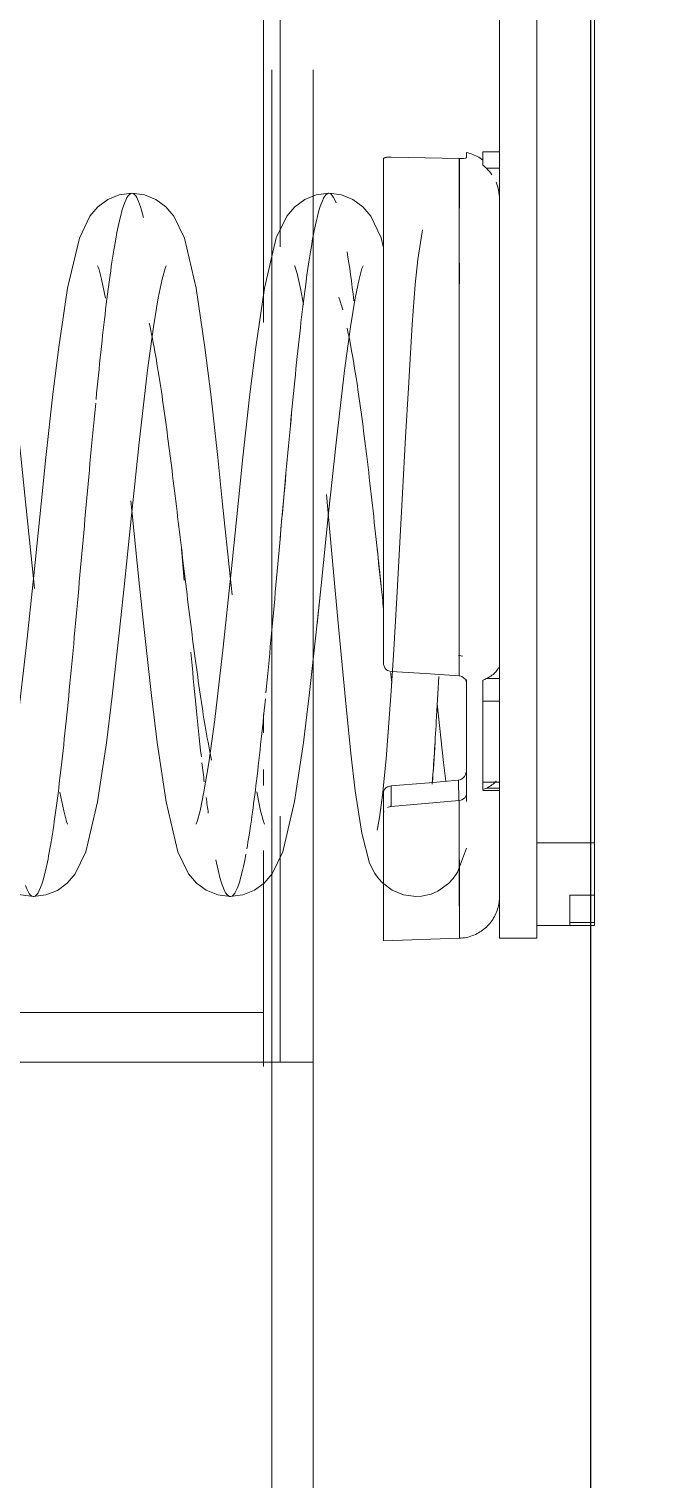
# Model space of a CAD drawing. Extents: x -181672 to 290600, y -29000 to 395522.
# Drawn here: x -4871.7 to -4797, y 41027.9 to 41203.2 of the extents above; entities that cross this region are included whole.
import ezdxf

# ---------------------------------------------------------------- set-up
doc = ezdxf.new("R2010")
doc.units = 0
doc.header["$LTSCALE"] = 10
doc.layers.add('XFM7P20PCW$0$G-IMPT', color=252, linetype='Continuous', lineweight=9)
doc.layers.add('XFM7P20PCW$0$M-EQPM', color=252, linetype='Continuous', lineweight=9)

# ---------------------------------------------------------------- blocks, each defined once
blk = doc.blocks.new('XFM7P20PCW$0$ui_PCW Pump Shockproof Base - PCW防震基座-Renew_dwg_OC500034 UC600022 12___TCEÂù_uÂ__v__ÅK382x125x6t_ipt-1175008-剖面 73')
at = {"layer": 'XFM7P20PCW$0$G-IMPT'}
blk.add_line((130434.37, 25604.5), (130434.37, 25439.5), dxfattribs=at)
blk.add_line((130434.37, 25604.5), (130434.37, 25439.5), dxfattribs=at)
blk = doc.blocks.new('XFM7P20PCW$0$ui_PCW Pump Shockproof Base - PCW防震基座-Renew_dwg_OC500034 CE12___T_v__ÅK²Õ_ó-Âù_uÂ_-1_iam-1175011-剖面 73')
blk.add_blockref('XFM7P20PCW$0$ui_PCW Pump Shockproof Base - PCW防震基座-Renew_dwg_OC500034 UC600022 12___TCEÂù_uÂ__v__ÅK382x125x6t_ipt-1175008-剖面 73', (0, 0))
blk = doc.blocks.new('XFM7P20PCW$0$ui_PCW Pump Shockproof Base - PCW防震基座-Renew_dwg_OC500034 UC600022 12___TCEÂù_uÂ__v__ÅK382x125x6t_ipt-V19-剖面 73')
at = {"layer": 'XFM7P20PCW$0$G-IMPT'}
for p, q in [((130428.37, 25727.5), (130428.37, 25439.5)), ((130428.37, 25439.5), (130428.37, 25727.5)), ((130428.37, 25727.5), (130428.37, 25439.5)), ((130434.37, 25439.5), (130434.37, 25604.5)), ((130434.37, 25439.5), (130434.37, 25604.5)), ((130427.86, 25439.5), (130434.37, 25439.5)), ((130434.37, 25439.5), (130428.37, 25439.5)), ((130453.96, 25439.5), (130434.37, 25439.5)), ((130434.37, 25439.5), (130453.96, 25439.5)), ((130463.72, 25439.5), (130461.82, 25439.5)), ((130461.82, 25439.5), (130463.72, 25439.5)), ((130470.39, 25439.5), (130468.16, 25439.5)), ((130468.16, 25439.5), (130470.39, 25439.5)), ((130587.39, 25439.5), (130517.77, 25439.5)), ((130517.77, 25439.5), (130587.39, 25439.5))]:
    blk.add_line(p, q, dxfattribs=at)
blk = doc.blocks.new('XFM7P20PCW$0$ui_PCW Pump Shockproof Base - PCW防震基座-Renew_dwg_OC500034 CE12___T_v__ÅK²Õ_ó-Âù_uÂ_-1_iam-V20-剖面 73')
blk.add_blockref('XFM7P20PCW$0$ui_PCW Pump Shockproof Base - PCW防震基座-Renew_dwg_OC500034 UC600022 12___TCEÂù_uÂ__v__ÅK382x125x6t_ipt-V19-剖面 73', (0, 0))
blk = doc.blocks.new('XFM7P20PCW$0$ui_PCW Pump Shockproof Base - PCW防震基座-Renew_dwg_QB100173 JCD-2_³___Æ¹Ô217x97mm-1175024-剖面 73')
at = {"layer": 'XFM7P20PCW$0$G-IMPT'}
for p, q in [((129069.87, 25399.5), (129069.87, 25406.5)), ((129079.87, 25406.5), (129069.87, 25406.5)), ((129069.87, 25406.5), (129079.87, 25406.5)), ((129069.87, 25406.5), (129069.87, 25399.5)), ((129069.87, 25399.5), (129069.87, 25406.5)), ((129276.87, 25406.5), (129079.87, 25406.5)), ((129079.87, 25406.5), (129079.87, 25402.5)), ((129079.87, 25402.5), (129079.87, 25406.5)), ((129079.87, 25406.5), (129276.87, 25406.5)), ((129069.87, 25399.5), (129069.87, 25402.5)), ((129069.87, 25402.5), (129073.55, 25402.5)), ((129069.87, 25402.5), (129073.55, 25402.5)), ((129069.87, 25402.5), (129069.87, 25399.5)), ((129069.87, 25399.5), (129069.87, 25402.5)), ((129069.87, 25402.5), (129073.55, 25402.5)), ((129069.87, 25402.5), (129073.55, 25402.5)), ((129069.87, 25402.5), (129069.87, 25399.5)), ((129069.87, 25399.5), (129069.87, 25402.5)), ((129069.87, 25402.5), (129073.55, 25402.5)), ((129069.87, 25402.5), (129073.55, 25402.5)), ((129069.87, 25402.5), (129069.87, 25399.5)), ((129069.87, 25399.5), (129069.87, 25402.5)), ((129069.87, 25402.5), (129073.55, 25402.5)), ((129069.87, 25402.5), (129073.55, 25402.5)), ((129069.87, 25402.5), (129069.87, 25399.5)), ((129069.87, 25399.5), (129069.87, 25402.5)), ((129069.87, 25402.5), (129073.55, 25402.5)), ((129069.87, 25402.5), (129073.55, 25402.5)), ((129069.87, 25402.5), (129069.87, 25399.5)), ((129069.87, 25399.5), (129069.87, 25402.5)), ((129069.87, 25402.5), (129073.55, 25402.5)), ((129069.87, 25402.5), (129073.55, 25402.5)), ((129069.87, 25402.5), (129069.87, 25399.5)), ((129073.55, 25402.5), (129070.25, 25402.5)), ((129070.25, 25402.5), (129073.55, 25402.5)), ((129070.25, 25402.5), (129073.55, 25402.5)), ((129070.25, 25402.5), (129073.55, 25402.5)), ((129069.87, 25399.5), (129286.87, 25399.5)), ((129069.87, 25399.5), (129286.87, 25399.5)), ((129069.87, 25399.5), (129286.87, 25399.5)), ((129069.87, 25399.5), (129286.87, 25399.5)), ((129069.87, 25399.5), (129286.87, 25399.5)), ((129069.87, 25399.5), (129286.87, 25399.5)), ((129069.87, 25399.5), (129286.87, 25399.5)), ((129069.87, 25399.5), (129286.87, 25399.5)), ((129069.87, 25399.5), (129286.87, 25399.5)), ((129069.87, 25399.5), (129286.87, 25399.5)), ((129069.87, 25399.5), (129286.87, 25399.5)), ((129069.87, 25399.5), (129286.87, 25399.5)), ((129070.25, 25399.5), (129286.48, 25399.5)), ((129070.25, 25399.5), (129286.48, 25399.5)), ((129079.87, 25399.5), (129073.55, 25399.5)), ((129073.55, 25399.5), (129283.19, 25399.5)), ((129073.55, 25399.5), (129283.19, 25399.5)), ((129073.55, 25399.5), (129079.87, 25399.5)), ((129079.87, 25399.5), (129276.87, 25399.5)), ((129079.87, 25399.5), (129276.87, 25399.5))]:
    blk.add_line(p, q, dxfattribs=at)
blk = doc.blocks.new('XFM7P20PCW$0$ui_PCW Pump Shockproof Base - PCW防震基座-Renew_dwg_¹s_ó¹Ï UD100116 CD-2_uÂ__³_y220x100x4_5t-1175025-剖面 73')
at = {"layer": 'XFM7P20PCW$0$G-IMPT'}
for p, q in [((129068.37, 25406.5), (129068.37, 25411)), ((129068.37, 25411), (129288.37, 25411)), ((129068.37, 25406.5), (129068.37, 25411)), ((129288.37, 25411), (129068.37, 25411)), ((129288.37, 25406.5), (129068.37, 25406.5)), ((129068.37, 25406.5), (129288.37, 25406.5))]:
    blk.add_line(p, q, dxfattribs=at)
blk = doc.blocks.new('XFM7P20PCW$0$ui_PCW Pump Shockproof Base - PCW防震基座-Renew_dwg_¹s_ó¹Ï UB405030 _uÂ__W_T_ö 86Dx18d-V51-剖面 73')
at = {"layer": 'XFM7P20PCW$0$G-IMPT'}
for p, q in [((130443.35, 25415.87), (130443.03, 25425)), ((130443.03, 25425), (130451.85, 25425)), ((130451.83, 25425), (130443.03, 25425)), ((130448.73, 25425), (130451.28, 25425)), ((130448.73, 25425), (130451.28, 25425)), ((130537.56, 25425), (130520.78, 25425)), ((130520.8, 25425), (130537.56, 25425)), ((130532.59, 25425), (130520.87, 25425)), ((130520.88, 25425), (130532.59, 25425)), ((130532.59, 25425), (130537.56, 25425)), ((130537.56, 25425), (130532.59, 25425)), ((130532.59, 25425), (130537.56, 25425)), ((130452.81, 25415.83), (130443.35, 25415.83)), ((130524.92, 25415.83), (130522.43, 25415.83)), ((130524.27, 25415.87), (130522.89, 25415.87)), ((130537.58, 25415.83), (130531.58, 25415.83)), ((130537.58, 25415.87), (130532.44, 25415.87)), ((130463.71, 25415), (130459.96, 25415)), ((130459.96, 25415), (130463.71, 25415)), ((130474.15, 25415), (130460.8, 25415)), ((130463.71, 25415), (130460.8, 25415)), ((130474.15, 25415), (130460.8, 25415)), ((130460.8, 25415), (130463.71, 25415)), ((130538.29, 25415), (130537.66, 25415)), ((130538.29, 25415), (130537.66, 25415)), ((130461.21, 25411), (130461.21, 25412.99)), ((130461.21, 25411), (130461.21, 25412.99)), ((130461.33, 25413), (130474.52, 25413)), ((130474.52, 25413), (130461.33, 25413)), ((130461.48, 25411), (130461.48, 25412.57)), ((130461.48, 25411), (130461.48, 25412.57)), ((130462.21, 25411), (130462.21, 25413)), ((130462.21, 25413), (130472, 25413)), ((130472, 25413), (130462.21, 25413)), ((130462.21, 25413), (130462.21, 25411)), ((130472, 25413), (130472, 25411)), ((130472, 25411), (130472, 25413)), ((130473.33, 25413), (130474.52, 25413)), ((130474.52, 25413), (130473.33, 25413)), ((130474.73, 25411), (130474.73, 25412.57)), ((130474.73, 25411), (130474.73, 25412.57)), ((130536.39, 25412.57), (130536.39, 25411)), ((130536.39, 25411), (130536.39, 25412.57)), ((130538.39, 25413), (130536.76, 25413)), ((130536.76, 25413), (130538.39, 25413)), ((130538.39, 25413), (130538.39, 25411)), ((130538.39, 25411), (130538.39, 25413)), ((130538.39, 25411), (130538.39, 25413)), ((130448.35, 25411), (130463.33, 25411)), ((130448.35, 25411), (130463.33, 25411)), ((130461.48, 25411), (130463.33, 25411)), ((130463.33, 25411), (130461.48, 25411)), ((130472, 25411), (130462.21, 25411)), ((130462.21, 25411), (130472, 25411)), ((130474.73, 25411), (130472.31, 25411)), ((130472.31, 25411), (130474.73, 25411)), ((130476.58, 25411), (130474.73, 25411)), ((130474.73, 25411), (130476.58, 25411)), ((130476.58, 25411), (130525.62, 25411)), ((130476.58, 25411), (130525.62, 25411)), ((130481.87, 25411), (130499.87, 25411)), ((130481.87, 25411), (130499.87, 25411)), ((130526.83, 25411), (130532.7, 25411)), ((130526.83, 25411), (130532.7, 25411)), ((130532.7, 25411), (130536.39, 25411)), ((130536.39, 25411), (130532.7, 25411)), ((130536.39, 25411), (130537.8, 25411)), ((130537.8, 25411), (130536.39, 25411))]:
    blk.add_line(p, q, dxfattribs=at)
at = {"layer": 'XFM7P20PCW$0$G-IMPT', "flags": 128}
for points in [[(130537.58, 25415.87), (130537.66, 25419.98), (130537.74, 25424.09)], [(130537.74, 25424.09), (130537.66, 25419.98), (130537.58, 25415.87)], [(130443.35, 25415.83), (130443.36, 25415.63), (130443.38, 25415.43), (130443.41, 25415.23), (130443.44, 25415.03), (130443.48, 25414.84), (130443.53, 25414.64), (130443.59, 25414.45), (130443.66, 25414.26), (130443.73, 25414.08), (130443.81, 25413.89), (130443.9, 25413.71), (130443.99, 25413.54), (130444.1, 25413.37), (130444.2, 25413.2), (130444.32, 25413.03), (130444.44, 25412.88), (130444.57, 25412.72), (130444.7, 25412.57), (130444.84, 25412.43), (130444.99, 25412.29), (130445.14, 25412.16), (130445.3, 25412.04), (130445.46, 25411.92), (130445.62, 25411.81), (130445.79, 25411.7), (130445.97, 25411.6), (130446.14, 25411.51), (130446.33, 25411.43), (130446.51, 25411.35), (130446.7, 25411.28), (130446.89, 25411.22), (130447.08, 25411.16), (130447.27, 25411.12), (130447.47, 25411.08), (130447.67, 25411.05), (130447.87, 25411.02), (130448.07, 25411.01)], [(130537.59, 25415.33), (130537.58, 25415.56), (130537.58, 25415.83)], [(130537.58, 25415.83), (130537.58, 25415.56), (130537.59, 25415.33)], [(130537.51, 25413.16), (130537.62, 25413.33), (130537.72, 25413.5), (130537.82, 25413.68), (130537.91, 25413.85), (130537.99, 25414.04), (130538.06, 25414.22), (130538.13, 25414.41), (130538.19, 25414.6), (130538.24, 25414.79), (130538.29, 25414.99), (130538.29, 25415)], [(130463.33, 25411), (130462.05, 25411), (130460.83, 25411), (130459.65, 25411)], [(130460.05, 25411), (130461.24, 25411), (130462.49, 25411)], [(130476.58, 25411), (130478.19, 25411), (130479.82, 25411), (130481.48, 25411), (130483.14, 25411), (130484.82, 25411), (130486.51, 25411), (130488.2, 25411), (130489.9, 25411)], [(130490.38, 25411), (130488.74, 25411), (130487.04, 25411), (130485.35, 25411), (130483.67, 25411), (130482, 25411), (130480.34, 25411), (130478.7, 25411), (130477.08, 25411)], [(130490.38, 25411), (130491.6, 25411), (130493.3, 25411), (130495, 25411), (130496.69, 25411), (130498.37, 25411), (130500.03, 25411), (130501.69, 25411), (130503.32, 25411), (130504.94, 25411), (130506.53, 25411), (130508.1, 25411)], [(130508.42, 25411), (130507.03, 25411), (130505.44, 25411), (130503.84, 25411), (130502.21, 25411), (130500.56, 25411), (130498.89, 25411), (130497.22, 25411), (130495.53, 25411), (130493.84, 25411), (130492.14, 25411), (130490.44, 25411)], [(130508.42, 25411), (130509.64, 25411), (130511.15, 25411), (130512.63, 25411), (130514.07, 25411), (130515.48, 25411), (130516.85, 25411)], [(130517.27, 25411), (130515.92, 25411), (130514.52, 25411), (130513.09, 25411), (130511.62, 25411), (130510.12, 25411), (130508.59, 25411)], [(130518.17, 25411), (130519.45, 25411), (130520.69, 25411), (130521.88, 25411)], [(130522.24, 25411), (130521.07, 25411), (130519.85, 25411), (130518.58, 25411)]]:
    blk.add_lwpolyline(points, dxfattribs=at)
at = {"layer": 'XFM7P20PCW$0$G-IMPT'}
for points, knots in [([(130537.73, 25424.38), (130537.73, 25424.47), (130537.72, 25424.62), (130537.69, 25424.8), (130537.64, 25424.95), (130537.59, 25425), (130537.56, 25425)], [0.2, 0.2, 0.2, 0.2, 0.4, 0.55, 0.7, 1, 1, 1, 1]), ([(130537.56, 25425), (130537.6, 25425), (130537.66, 25424.92), (130537.71, 25424.69), (130537.72, 25424.57), (130537.72, 25424.51)], [0, 0, 0, 0, 0.4, 0.55, 0.7, 0.7, 0.7, 0.7]), ([(130452.74, 25415.86), (130450.77, 25415.85), (130445.57, 25415.84), (130443.35, 25415.83), (130443.35, 25415.83)], [0.259218, 0.259218, 0.259218, 0.259218, 0.5, 1, 1, 1, 1])]:
    blk.add_open_spline(points, degree=3, knots=knots, dxfattribs=at)
for points in [[(130461.48, 25412.57), (130461.45, 25412.64), (130461.42, 25412.71), (130461.39, 25412.78)], [(130461.39, 25412.78), (130461.42, 25412.71), (130461.45, 25412.64), (130461.48, 25412.57)], [(130462.32, 25411.41), (130462.01, 25411.67), (130461.72, 25412.07), (130461.48, 25412.57)], [(130461.48, 25412.57), (130461.72, 25412.07), (130462.01, 25411.67), (130462.32, 25411.41)], [(130474.52, 25413), (130474.55, 25412.93), (130474.63, 25412.78), (130474.7, 25412.64), (130474.73, 25412.57)], [(130474.73, 25412.57), (130474.7, 25412.64), (130474.63, 25412.78), (130474.55, 25412.93), (130474.52, 25413)], [(130535.6, 25411.9), (130535.88, 25412.1), (130536.15, 25412.32), (130536.39, 25412.57)], [(130536.39, 25412.57), (130536.15, 25412.32), (130535.88, 25412.1), (130535.6, 25411.9)], [(130536.39, 25412.57), (130536.45, 25412.64), (130536.58, 25412.78), (130536.7, 25412.93), (130536.76, 25413)], [(130536.76, 25413), (130536.7, 25412.93), (130536.58, 25412.78), (130536.45, 25412.64), (130536.39, 25412.57)], [(130475.57, 25411.41), (130475.73, 25411.27), (130475.9, 25411.17), (130476.06, 25411.1)], [(130476.06, 25411.1), (130475.9, 25411.17), (130475.73, 25411.27), (130475.57, 25411.41)], [(130532.7, 25411), (130533.39, 25411), (130534.08, 25411.14), (130534.7, 25411.41)], [(130534.7, 25411.41), (130534.08, 25411.14), (130533.39, 25411), (130532.7, 25411)]]:
    blk.add_open_spline(points, degree=3, dxfattribs=at)
blk = doc.blocks.new('XFM7P20PCW$0$ui_PCW Pump Shockproof Base - PCW防震基座-Renew_dwg_²Õ_X_ó OB101054 JCD-2_uÂ__U_y _ö_ûÁá_N-V53-剖面 73')
for name, p in [('XFM7P20PCW$0$ui_PCW Pump Shockproof Base - PCW防震基座-Renew_dwg_¹s_ó¹Ï UB405030 _uÂ__W_T_ö 86Dx18d-V51-剖面 73', (0, 0)), ('XFM7P20PCW$0$ui_PCW Pump Shockproof Base - PCW防震基座-Renew_dwg_¹s_ó¹Ï UD100116 CD-2_uÂ__³_y220x100x4_5t-1175025-剖面 73', (1375, 0))]:
    blk.add_blockref(name, p)
blk = doc.blocks.new('XFM7P20PCW$0$ui_PCW Pump Shockproof Base - PCW防震基座-Renew_dwg_50_____j_uÂ_ 85Dx155H-V54-剖面 73')
at = {"layer": 'XFM7P20PCW$0$G-IMPT'}
blk.add_line((130460.6, 25425.13), (130457.94, 25425.48), dxfattribs=at)
at = {"layer": 'XFM7P20PCW$0$G-IMPT', "flags": 128}
for points in [[(130453.78, 25437.18), (130459.85, 25435.76), (130467.01, 25434.68), (130472.67, 25433.99), (130480.34, 25433.14)], [(130533.37, 25431.62), (130533.17, 25433.15), (130532.6, 25434.54), (130531.73, 25435.73), (130530.62, 25436.69), (130528.94, 25437.5)], [(130481.35, 25433.03), (130485.97, 25432.55), (130494.73, 25431.65), (130496.64, 25431.45)], [(130450.03, 25425.13), (130450.58, 25425.63), (130451.17, 25426.06), (130452.42, 25426.69), (130456.06, 25427.65), (130461.15, 25428.42), (130465.67, 25428.96), (130472.14, 25429.62), (130481.87, 25430.53), (130487.57, 25431.05), (130493.78, 25431.62), (130496.95, 25431.92)], [(130533.37, 25431.62), (130533.17, 25430.1), (130532.6, 25428.71), (130531.73, 25427.52), (130530.62, 25426.56), (130527.97, 25425.28), (130526.77, 25425)], [(130520.71, 25428.44), (130522.98, 25427.97), (130524.27, 25427.62), (130524.62, 25427.49)]]:
    blk.add_lwpolyline(points, dxfattribs=at)
at = {"layer": 'XFM7P20PCW$0$G-IMPT'}
for points in [[(130499.54, 25436.8), (130496.96, 25437.03), (130494.34, 25437.27), (130491.71, 25437.5)], [(130532.22, 25430.74), (130533.26, 25431.15), (130533.94, 25431.95), (130530.58, 25433.16), (130523.2, 25434.38), (130512.54, 25435.59), (130503.97, 25436.39), (130499.54, 25436.8)], [(130520.81, 25430.43), (130520.38, 25430.26), (130519.88, 25430.1), (130519.29, 25429.94)], [(130520.37, 25428.58), (130522.61, 25428.86), (130524.6, 25429.13), (130526.3, 25429.41)], [(130467.05, 25418.78), (130465.24, 25418.89), (130463.54, 25419), (130461.97, 25419.12)], [(130474.99, 25418.33), (130473.09, 25418.43), (130471.26, 25418.53), (130469.52, 25418.63)], [(130474.28, 25415), (130473.78, 25415), (130473.29, 25415), (130472.81, 25415)]]:
    blk.add_open_spline(points, degree=3, dxfattribs=at)
for points, knots in [([(130517.08, 25429.4), (130515.43, 25429.04), (130511.17, 25428.28), (130503.99, 25427.31), (130497.06, 25426.5), (130493.38, 25426.1), (130491.52, 25425.9)], [0.87962695, 0.87962695, 0.87962695, 0.87962695, 0.88636364, 0.89393939, 0.89772727, 0.90151515, 0.90151515, 0.90151515, 0.90151515]), ([(130475.45, 25424.16), (130475.24, 25424.13), (130474.79, 25424.08), (130474.35, 25424.03), (130474.12, 25424)], [0.912421598, 0.912421598, 0.912421598, 0.912421598, 0.9128787879, 0.9133837703, 0.9133837703, 0.9133837703, 0.9133837703]), ([(130490.38, 25425.78), (130488.89, 25425.61), (130486.46, 25425.36), (130484.04, 25425.1), (130483.13, 25425)], [0.902281444, 0.902281444, 0.902281444, 0.902281444, 0.90530303, 0.907135875, 0.907135875, 0.907135875, 0.907135875]), ([(130459.87, 25415), (130460.11, 25415), (130460.66, 25415), (130461.62, 25415), (130462.58, 25415), (130463.45, 25415), (130464.42, 25415), (130466.31, 25415), (130469.42, 25415), (130472.51, 25415), (130474.13, 25415), (130474.6, 25415)], [-0.35294219, -0.35294219, -0.35294219, -0.35294219, -0.34722222, -0.34027778, -0.33333333, -0.32986111, -0.32638889, -0.31944444, -0.30555556, -0.29166667, -0.28566633, -0.28566633, -0.28566633, -0.28566633]), ([(130472.27, 25415), (130471.42, 25415), (130469.57, 25415), (130466.79, 25415), (130464.54, 25415), (130462.91, 25415), (130461.79, 25415), (130460.9, 25415), (130460.38, 25415), (130460.2, 25415)], [-0.66426433, -0.66426433, -0.66426433, -0.66426433, -0.65277778, -0.63888889, -0.625, -0.61805556, -0.61111111, -0.60416667, -0.59999335, -0.59999335, -0.59999335, -0.59999335])]:
    blk.add_open_spline(points, degree=3, knots=knots, dxfattribs=at)
blk = doc.blocks.new('XFM7P20PCW$0$ui_PCW Pump Shockproof Base - PCW防震基座-Renew_dwg_QB100173 JCD-2_³___Æ¹Ô217x97mm-V63-剖面 73')
at = {"layer": 'XFM7P20PCW$0$G-IMPT'}
for p, q in [((129069.87, 25399.5), (129069.87, 25406.5)), ((129079.87, 25406.5), (129069.87, 25406.5)), ((129069.87, 25406.5), (129079.87, 25406.5)), ((129069.87, 25406.5), (129069.87, 25399.5)), ((129069.87, 25399.5), (129069.87, 25406.5)), ((129276.87, 25406.5), (129079.87, 25406.5)), ((129079.87, 25406.5), (129079.87, 25402.5)), ((129079.87, 25399.5), (129079.87, 25406.5)), ((129079.87, 25406.5), (129276.87, 25406.5)), ((129069.87, 25399.5), (129069.87, 25402.5)), ((129069.87, 25402.5), (129073.55, 25402.5)), ((129069.87, 25402.5), (129073.55, 25402.5)), ((129069.87, 25402.5), (129069.87, 25399.5)), ((129069.87, 25399.5), (129069.87, 25402.5)), ((129069.87, 25402.5), (129073.55, 25402.5)), ((129069.87, 25402.5), (129073.55, 25402.5)), ((129069.87, 25402.5), (129069.87, 25399.5)), ((129069.87, 25399.5), (129069.87, 25402.5)), ((129069.87, 25402.5), (129073.55, 25402.5)), ((129069.87, 25402.5), (129073.55, 25402.5)), ((129069.87, 25402.5), (129069.87, 25399.5)), ((129069.87, 25399.5), (129069.87, 25402.5)), ((129069.87, 25402.5), (129073.55, 25402.5)), ((129069.87, 25402.5), (129073.55, 25402.5)), ((129069.87, 25402.5), (129069.87, 25399.5)), ((129069.87, 25399.5), (129069.87, 25402.5)), ((129069.87, 25402.5), (129073.55, 25402.5)), ((129069.87, 25402.5), (129073.55, 25402.5)), ((129069.87, 25402.5), (129069.87, 25399.5)), ((129069.87, 25399.5), (129069.87, 25402.5)), ((129069.87, 25402.5), (129073.55, 25402.5)), ((129069.87, 25402.5), (129073.55, 25402.5)), ((129069.87, 25402.5), (129069.87, 25399.5)), ((129073.55, 25402.5), (129070.25, 25402.5)), ((129070.25, 25402.5), (129073.55, 25402.5)), ((129070.25, 25399.5), (129070.25, 25402.5)), ((129070.25, 25402.5), (129073.55, 25402.5)), ((129070.25, 25402.5), (129073.55, 25402.5)), ((129073.55, 25402.5), (129073.55, 25399.5)), ((129069.87, 25399.5), (129286.87, 25399.5)), ((129069.87, 25399.5), (129286.87, 25399.5)), ((129069.87, 25399.5), (129286.87, 25399.5)), ((129069.87, 25399.5), (129286.87, 25399.5)), ((129069.87, 25399.5), (129286.87, 25399.5)), ((129069.87, 25399.5), (129286.87, 25399.5)), ((129069.87, 25399.5), (129286.87, 25399.5)), ((129069.87, 25399.5), (129286.87, 25399.5)), ((129069.87, 25399.5), (129286.87, 25399.5)), ((129069.87, 25399.5), (129286.87, 25399.5)), ((129069.87, 25399.5), (129286.87, 25399.5)), ((129069.87, 25399.5), (129286.87, 25399.5)), ((129069.87, 25399.5), (129070.25, 25399.5)), ((129070.25, 25399.5), (129286.48, 25399.5)), ((129070.25, 25399.5), (129286.48, 25399.5)), ((129079.87, 25399.5), (129073.55, 25399.5)), ((129073.55, 25399.5), (129283.19, 25399.5)), ((129073.55, 25399.5), (129283.19, 25399.5)), ((129073.55, 25399.5), (129079.87, 25399.5)), ((129079.87, 25399.5), (129276.87, 25399.5)), ((129079.87, 25399.5), (129276.87, 25399.5))]:
    blk.add_line(p, q, dxfattribs=at)
blk = doc.blocks.new('XFM7P20PCW$0$ui_PCW Pump Shockproof Base - PCW防震基座-Renew_dwg_¹s_ó¹Ï UB405030 _uÂ__W_T_ö 86Dx18d-V71-剖面 73')
at = {"layer": 'XFM7P20PCW$0$G-IMPT'}
for p, q in [((130443.35, 25415.87), (130443.03, 25425)), ((130443.03, 25425), (130458.5, 25425)), ((130451.83, 25425), (130443.03, 25425)), ((130448.73, 25425), (130451.28, 25425)), ((130448.73, 25425), (130454.14, 25425)), ((130455.42, 25425), (130460.99, 25425)), ((130458.5, 25425), (130460.99, 25425)), ((130460.99, 25425), (130458.5, 25425)), ((130476.54, 25425), (130537.56, 25425)), ((130476.84, 25425), (130479.03, 25425)), ((130479.03, 25425), (130498.55, 25425)), ((130499.43, 25425), (130507.97, 25425)), ((130508.46, 25425), (130516.49, 25425)), ((130517.53, 25425), (130532.59, 25425)), ((130537.56, 25425), (130520.78, 25425)), ((130532.59, 25425), (130520.87, 25425)), ((130532.59, 25425), (130537.56, 25425)), ((130537.56, 25425), (130532.59, 25425)), ((130532.59, 25425), (130537.56, 25425)), ((130459.27, 25424.09), (130461.75, 25424.09)), ((130462.43, 25415.97), (130462.14, 25419.47)), ((130452.81, 25415.83), (130443.35, 25415.83)), ((130462.43, 25415.94), (130459.97, 25415.91)), ((130537.58, 25415.87), (130475.04, 25415.87)), ((130524.92, 25415.83), (130522.43, 25415.83)), ((130537.58, 25415.83), (130531.58, 25415.83)), ((130463.71, 25415), (130459.96, 25415)), ((130459.96, 25415), (130463.71, 25415)), ((130474.15, 25415), (130460.8, 25415)), ((130463.71, 25415), (130460.8, 25415)), ((130474.15, 25415), (130460.8, 25415)), ((130460.8, 25415), (130463.71, 25415)), ((130538.29, 25415), (130537.66, 25415)), ((130538.29, 25415), (130537.66, 25415)), ((130461.21, 25411), (130461.21, 25413)), ((130461.21, 25411), (130461.21, 25412.99)), ((130461.33, 25413), (130474.52, 25413)), ((130474.52, 25413), (130461.33, 25413)), ((130461.33, 25413), (130462.21, 25413)), ((130461.48, 25411), (130461.48, 25412.57)), ((130461.48, 25411), (130461.48, 25412.57)), ((130462.21, 25411), (130462.21, 25413)), ((130462.21, 25413), (130472, 25413)), ((130472, 25413), (130462.21, 25413)), ((130462.21, 25413), (130462.21, 25411)), ((130472, 25413), (130472, 25411)), ((130472, 25413), (130474.52, 25413)), ((130472, 25411), (130472, 25413)), ((130474.52, 25413), (130473.33, 25413)), ((130474.73, 25411), (130474.73, 25412.57)), ((130474.73, 25411), (130474.73, 25412.57)), ((130536.39, 25412.57), (130536.39, 25411)), ((130536.39, 25411), (130536.39, 25412.57)), ((130538.39, 25413), (130536.76, 25413)), ((130536.76, 25413), (130538.39, 25413)), ((130538.39, 25413), (130538.39, 25411)), ((130538.39, 25411), (130538.39, 25413)), ((130538.39, 25411), (130538.39, 25413)), ((130448.35, 25411), (130463.33, 25411)), ((130448.35, 25411), (130463.33, 25411)), ((130461.48, 25411), (130463.33, 25411)), ((130463.33, 25411), (130461.48, 25411)), ((130472, 25411), (130462.21, 25411)), ((130462.21, 25411), (130472, 25411)), ((130474.73, 25411), (130472.31, 25411)), ((130472.31, 25411), (130474.73, 25411)), ((130476.58, 25411), (130474.73, 25411)), ((130474.73, 25411), (130476.58, 25411)), ((130476.58, 25411), (130525.62, 25411)), ((130476.58, 25411), (130525.62, 25411)), ((130481.87, 25411), (130499.87, 25411)), ((130481.87, 25411), (130499.87, 25411)), ((130526.83, 25411), (130532.7, 25411)), ((130526.83, 25411), (130532.7, 25411)), ((130532.7, 25411), (130536.39, 25411)), ((130536.39, 25411), (130532.7, 25411)), ((130536.39, 25411), (130537.8, 25411)), ((130537.8, 25411), (130536.39, 25411))]:
    blk.add_line(p, q, dxfattribs=at)
at = {"layer": 'XFM7P20PCW$0$G-IMPT', "flags": 128}
for points in [[(130459.27, 25424.09), (130459.62, 25419.98), (130459.98, 25415.87)], [(130462.13, 25419.5), (130462.09, 25420.03), (130461.75, 25424.09)], [(130475.04, 25415.87), (130475.32, 25419.98), (130475.59, 25424.09)], [(130537.58, 25415.87), (130537.66, 25419.98), (130537.74, 25424.09)], [(130537.74, 25424.09), (130537.66, 25419.98), (130537.58, 25415.87)], [(130443.35, 25415.83), (130443.36, 25415.63), (130443.38, 25415.43), (130443.41, 25415.23), (130443.44, 25415.03), (130443.48, 25414.84), (130443.53, 25414.64), (130443.59, 25414.45), (130443.66, 25414.26), (130443.73, 25414.08), (130443.81, 25413.89), (130443.9, 25413.71), (130443.99, 25413.54), (130444.1, 25413.37), (130444.2, 25413.2), (130444.32, 25413.03), (130444.44, 25412.88), (130444.57, 25412.72), (130444.7, 25412.57), (130444.84, 25412.43), (130444.99, 25412.29), (130445.14, 25412.16), (130445.3, 25412.04), (130445.46, 25411.92), (130445.62, 25411.81), (130445.79, 25411.7), (130445.97, 25411.6), (130446.14, 25411.51), (130446.33, 25411.43), (130446.51, 25411.35), (130446.7, 25411.28), (130446.89, 25411.22), (130447.08, 25411.16), (130447.27, 25411.12), (130447.47, 25411.08), (130447.67, 25411.05), (130447.87, 25411.02), (130448.07, 25411.01)], [(130459.98, 25415.83), (130460.06, 25415.56), (130460.19, 25415.33), (130460.37, 25415.15), (130460.58, 25415.04), (130460.8, 25415)], [(130463.43, 25415.02), (130463.15, 25415.1), (130462.9, 25415.23), (130462.68, 25415.42), (130462.51, 25415.66), (130462.43, 25415.94)], [(130474.15, 25415), (130474.41, 25415.04), (130474.64, 25415.15), (130474.83, 25415.33), (130474.96, 25415.56), (130475.04, 25415.83)], [(130477.52, 25415.94), (130477.48, 25415.66), (130477.42, 25415.42)], [(130537.59, 25415.33), (130537.58, 25415.56), (130537.58, 25415.83)], [(130537.58, 25415.83), (130537.58, 25415.56), (130537.59, 25415.33), (130537.6, 25415.15), (130537.62, 25415.04)], [(130537.39, 25413), (130537.51, 25413.16), (130537.62, 25413.33), (130537.72, 25413.5), (130537.82, 25413.68), (130537.91, 25413.85), (130537.99, 25414.04), (130538.06, 25414.22), (130538.13, 25414.41), (130538.19, 25414.6), (130538.24, 25414.79), (130538.29, 25414.99), (130538.29, 25415)], [(130450.33, 25411), (130449.84, 25411), (130449.43, 25411), (130449.08, 25411), (130448.8, 25411), (130448.59, 25411), (130448.44, 25411)], [(130463.33, 25411), (130462.05, 25411), (130460.83, 25411), (130459.65, 25411)], [(130460.05, 25411), (130461.24, 25411), (130462.49, 25411)], [(130476.58, 25411), (130478.19, 25411), (130479.82, 25411), (130481.48, 25411), (130483.14, 25411), (130484.82, 25411), (130486.51, 25411), (130488.2, 25411), (130489.9, 25411)], [(130517.27, 25411), (130515.92, 25411), (130514.52, 25411), (130513.09, 25411), (130511.62, 25411), (130510.12, 25411), (130508.59, 25411), (130507.03, 25411), (130505.44, 25411), (130503.84, 25411), (130502.21, 25411), (130500.56, 25411), (130498.89, 25411), (130497.22, 25411), (130495.53, 25411), (130493.84, 25411), (130492.14, 25411), (130490.44, 25411), (130488.74, 25411), (130487.04, 25411), (130485.35, 25411), (130483.67, 25411), (130482, 25411), (130480.34, 25411), (130478.7, 25411), (130477.08, 25411), (130476.58, 25411)], [(130490.38, 25411), (130491.6, 25411), (130493.3, 25411), (130495, 25411), (130496.69, 25411), (130498.37, 25411), (130500.03, 25411), (130501.69, 25411), (130503.32, 25411), (130504.94, 25411), (130506.53, 25411), (130508.1, 25411)], [(130508.42, 25411), (130509.64, 25411), (130511.15, 25411), (130512.63, 25411), (130514.07, 25411), (130515.48, 25411), (130516.85, 25411)], [(130518.17, 25411), (130519.45, 25411), (130520.69, 25411), (130521.88, 25411)], [(130522.24, 25411), (130521.07, 25411), (130519.85, 25411), (130518.58, 25411)], [(130532.7, 25411), (130532.36, 25411), (130531.95, 25411), (130531.48, 25411)]]:
    blk.add_lwpolyline(points, dxfattribs=at)
at = {"layer": 'XFM7P20PCW$0$G-IMPT'}
for points in [[(130458.5, 25425), (130458.58, 25425), (130458.65, 25424.98), (130458.72, 25424.96)], [(130459.16, 25424.51), (130459.19, 25424.45), (130459.24, 25424.31), (130459.27, 25424.16), (130459.27, 25424.09)], [(130459.98, 25415.87), (130454.78, 25415.86), (130446.34, 25415.85), (130443.35, 25415.83), (130443.35, 25415.83)], [(130461.33, 25413), (130461.35, 25412.93), (130461.39, 25412.78), (130461.45, 25412.64), (130461.48, 25412.57)], [(130461.48, 25412.57), (130461.45, 25412.64), (130461.42, 25412.71), (130461.39, 25412.78)], [(130462.32, 25411.41), (130462.01, 25411.67), (130461.72, 25412.07), (130461.48, 25412.57)], [(130461.48, 25412.57), (130461.72, 25412.07), (130462.01, 25411.67), (130462.32, 25411.41)], [(130474.52, 25413), (130474.55, 25412.93), (130474.63, 25412.78), (130474.7, 25412.64), (130474.73, 25412.57)], [(130474.73, 25412.57), (130474.7, 25412.64), (130474.63, 25412.78), (130474.55, 25412.93), (130474.52, 25413)], [(130535.6, 25411.9), (130535.88, 25412.1), (130536.15, 25412.32), (130536.39, 25412.57)], [(130536.39, 25412.57), (130536.15, 25412.32), (130535.88, 25412.1), (130535.6, 25411.9)], [(130536.39, 25412.57), (130536.45, 25412.64), (130536.58, 25412.78), (130536.7, 25412.93), (130536.76, 25413)], [(130536.76, 25413), (130536.7, 25412.93), (130536.58, 25412.78), (130536.45, 25412.64), (130536.39, 25412.57)], [(130475.57, 25411.41), (130475.73, 25411.27), (130475.9, 25411.17), (130476.06, 25411.1)], [(130532.7, 25411), (130533.39, 25411), (130534.08, 25411.14), (130534.7, 25411.41)], [(130534.7, 25411.41), (130534.08, 25411.14), (130533.39, 25411), (130532.7, 25411)]]:
    blk.add_open_spline(points, degree=3, dxfattribs=at)
for points, knots in [([(130461.75, 25424.09), (130461.74, 25424.19), (130461.7, 25424.38), (130461.59, 25424.62), (130461.45, 25424.8), (130461.26, 25424.95), (130461.1, 25425), (130460.99, 25425)], [0, 0, 0, 0, 0.2, 0.4, 0.55, 0.7, 1, 1, 1, 1]), ([(130475.59, 25424.09), (130475.6, 25424.19), (130475.64, 25424.38), (130475.77, 25424.62), (130475.94, 25424.8), (130476.19, 25424.95), (130476.4, 25425), (130476.54, 25425)], [0, 0, 0, 0, 0.2, 0.4, 0.55, 0.7, 1, 1, 1, 1]), ([(130537.73, 25424.38), (130537.73, 25424.47), (130537.72, 25424.62), (130537.69, 25424.8), (130537.64, 25424.95), (130537.59, 25425), (130537.56, 25425)], [0.2, 0.2, 0.2, 0.2, 0.4, 0.55, 0.7, 1, 1, 1, 1]), ([(130537.56, 25425), (130537.6, 25425), (130537.66, 25424.92), (130537.71, 25424.69), (130537.73, 25424.51), (130537.74, 25424.31), (130537.74, 25424.16), (130537.74, 25424.09)], [0, 0, 0, 0, 0.4, 0.55, 0.7, 0.85, 1, 1, 1, 1]), ([(130476.06, 25411.1), (130475.9, 25411.17), (130475.4, 25411.48), (130474.97, 25412.07), (130474.73, 25412.57)], [-0.75, -0.75, -0.75, -0.75, -0.5, 0, 0, 0, 0])]:
    blk.add_open_spline(points, degree=3, knots=knots, dxfattribs=at)
blk = doc.blocks.new('XFM7P20PCW$0$ui_PCW Pump Shockproof Base - PCW防震基座-Renew_dwg_²Õ_X_ó OB101054 JCD-2_uÂ__U_y _ö_ûÁá_N-V73-剖面 73')
for name, p in [('XFM7P20PCW$0$ui_PCW Pump Shockproof Base - PCW防震基座-Renew_dwg_¹s_ó¹Ï UB405030 _uÂ__W_T_ö 86Dx18d-V71-剖面 73', (0, 0)), ('XFM7P20PCW$0$ui_PCW Pump Shockproof Base - PCW防震基座-Renew_dwg_¹s_ó¹Ï UD100116 CD-2_uÂ__³_y220x100x4_5t-1175025-剖面 73', (1375, 0))]:
    blk.add_blockref(name, p)
blk = doc.blocks.new('XFM7P20PCW$0$ui_PCW Pump Shockproof Base - PCW防震基座-Renew_dwg_50_____j_uÂ_ 85Dx155H-V74-剖面 73')
at = {"layer": 'XFM7P20PCW$0$G-IMPT', "flags": 128}
for points in [[(130448.37, 25467.33), (130448.57, 25468.85), (130449.14, 25470.24), (130450.01, 25471.43), (130451.11, 25472.39), (130453.77, 25473.67), (130459.82, 25475.09), (130466.95, 25476.16), (130472.6, 25476.85), (130480.24, 25477.7), (130485.8, 25478.28), (130494.44, 25479.17), (130497.41, 25479.48)], [(130533.37, 25479.23), (130533.17, 25477.71), (130532.6, 25476.31), (130531.73, 25475.13), (130530.62, 25474.16), (130527.96, 25472.88), (130521.93, 25471.46), (130514.85, 25470.4), (130509.23, 25469.71), (130501.61, 25468.86), (130496.08, 25468.28), (130487.58, 25467.41), (130485.61, 25467.2)], [(130533.37, 25455.43), (130533.17, 25456.95), (130532.6, 25458.34), (130531.73, 25459.53), (130530.62, 25460.49), (130527.96, 25461.77), (130521.9, 25463.19), (130514.76, 25464.26), (130509.1, 25464.96), (130501.44, 25465.81), (130495.86, 25466.39), (130487.16, 25467.28), (130478.48, 25468.2), (130469.79, 25469.21), (130464.55, 25469.93), (130461.03, 25470.51), (130458.76, 25470.98), (130457.46, 25471.33), (130457.12, 25471.46)], [(130448.37, 25467.33), (130448.57, 25465.81), (130449.13, 25464.41), (130450, 25463.23), (130451.11, 25462.26), (130453.78, 25460.98), (130459.83, 25459.56), (130466.95, 25458.49), (130472.58, 25457.8), (130480.22, 25456.95), (130485.8, 25456.37), (130494.43, 25455.48), (130503.27, 25454.55), (130511.99, 25453.53), (130517.23, 25452.81), (130520.72, 25452.24), (130522.99, 25451.76), (130524.28, 25451.42), (130524.62, 25451.29)], [(130461.01, 25464.13), (130458.74, 25463.66), (130457.45, 25463.31), (130457.12, 25463.19)], [(130520.71, 25458.61), (130522.98, 25459.08), (130524.27, 25459.43), (130524.62, 25459.56)], [(130448.37, 25443.53), (130448.57, 25445.05), (130449.14, 25446.44), (130450.01, 25447.63), (130451.12, 25448.59), (130453.77, 25449.87), (130459.83, 25451.29), (130466.99, 25452.36), (130472.66, 25453.06), (130480.3, 25453.91), (130485.9, 25454.49), (130494.62, 25455.39), (130496.19, 25455.55)], [(130533.37, 25455.43), (130533.17, 25453.91), (130532.6, 25452.51), (130531.73, 25451.33), (130530.62, 25450.36), (130527.96, 25449.08), (130521.89, 25447.66), (130514.74, 25446.59), (130509.09, 25445.89), (130501.42, 25445.04), (130495.82, 25444.46), (130487.08, 25443.56), (130484.83, 25443.32)], [(130533.37, 25431.62), (130533.17, 25433.15), (130532.6, 25434.54), (130531.73, 25435.73), (130530.62, 25436.69), (130527.97, 25437.97), (130521.91, 25439.39), (130514.76, 25440.46), (130509.09, 25441.16), (130501.47, 25442), (130495.88, 25442.59), (130487.21, 25443.48), (130478.52, 25444.39), (130469.79, 25445.41), (130464.53, 25446.13), (130461.03, 25446.71), (130458.75, 25447.18), (130457.46, 25447.53), (130457.11, 25447.66)], [(130448.37, 25443.53), (130448.57, 25442.01), (130449.14, 25440.61), (130450.01, 25439.42), (130451.12, 25438.46), (130453.78, 25437.18), (130459.85, 25435.76), (130467.01, 25434.68), (130472.67, 25433.99), (130480.34, 25433.14), (130485.97, 25432.55), (130494.73, 25431.65), (130503.22, 25430.75), (130511.97, 25429.74), (130517.22, 25429.02), (130520.71, 25428.44), (130522.98, 25427.97), (130524.27, 25427.62), (130524.62, 25427.49)], [(130461.03, 25440.34), (130458.75, 25439.87), (130457.46, 25439.52), (130457.12, 25439.39)], [(130519.95, 25434.69), (130521.85, 25435.03), (130523.66, 25435.46), (130524.55, 25435.73), (130524.62, 25435.76)], [(130448.37, 25421.1), (130448.57, 25422.6), (130449.15, 25423.98), (130450.03, 25425.13), (130450.58, 25425.63), (130451.17, 25426.06), (130452.42, 25426.69), (130456.06, 25427.65), (130461.15, 25428.42), (130465.67, 25428.96), (130472.14, 25429.62), (130481.87, 25430.53), (130487.57, 25431.05), (130493.78, 25431.62), (130496.95, 25431.92)], [(130533.37, 25431.62), (130533.17, 25430.1), (130532.6, 25428.71), (130531.73, 25427.52), (130530.62, 25426.56), (130527.97, 25425.28), (130526.77, 25425)], [(130528.94, 25420.28), (130525.35, 25420.88), (130522.34, 25421.17), (130517.51, 25421.53), (130509.87, 25422.01), (130503.9, 25422.34), (130494.88, 25422.83), (130484.48, 25423.4), (130477.56, 25423.8), (130472.63, 25424.12), (130465.04, 25424.69), (130460.64, 25425.12), (130457.94, 25425.48), (130456.59, 25425.74), (130456.4, 25425.79)], [(130454.22, 25415), (130451.32, 25416.07), (130450.57, 25416.59), (130449.95, 25417.16), (130449.03, 25418.44), (130448.67, 25419.27), (130448.41, 25420.41), (130448.37, 25421.1)], [(130471.67, 25418.52), (130464.58, 25417.76), (130462.31, 25417.47)]]:
    blk.add_lwpolyline(points, dxfattribs=at)
at = {"layer": 'XFM7P20PCW$0$G-IMPT'}
for points in [[(130507.99, 25459.8), (130503.84, 25460.21), (130494.96, 25461.02), (130481.23, 25462.23), (130468.48, 25463.44), (130457.99, 25464.65), (130450.83, 25465.86), (130447.74, 25467.07), (130448.58, 25467.88), (130449.72, 25468.28)], [(130486.56, 25449.09), (130487.83, 25449.2), (130489.1, 25449.32), (130490.38, 25449.43)], [(130462.25, 25446.68), (130462.99, 25446.77), (130463.76, 25446.86), (130464.55, 25446.95)], [(130453.52, 25441.64), (130451.36, 25442.04), (130448.32, 25442.85), (130448.07, 25444.06), (130450.8, 25444.87), (130452.82, 25445.27)], [(130458.47, 25446.19), (130459.07, 25446.27), (130459.7, 25446.36), (130460.36, 25446.44)], [(130532.22, 25430.74), (130533.26, 25431.15), (130533.94, 25431.95), (130530.58, 25433.16), (130523.2, 25434.38), (130512.54, 25435.59), (130499.69, 25436.8), (130485.94, 25438.01), (130477.11, 25438.82), (130473, 25439.22)], [(130520.81, 25430.43), (130520.38, 25430.26), (130519.88, 25430.1), (130519.29, 25429.94)], [(130520.37, 25428.58), (130522.61, 25428.86), (130524.6, 25429.13), (130526.3, 25429.41)], [(130474.28, 25415), (130473.78, 25415), (130473.29, 25415), (130472.81, 25415)]]:
    blk.add_open_spline(points, degree=3, dxfattribs=at)
for points, knots in [([(130530.43, 25454.01), (130531.73, 25454.33), (130533.74, 25455.05), (130533.26, 25456.17), (130528.45, 25457.38), (130519.94, 25458.58), (130512.42, 25459.37), (130508.46, 25459.76)], [0.28518122, 0.28518122, 0.28518122, 0.28518122, 0.29104478, 0.29850746, 0.30597015, 0.31343284, 0.3206111, 0.3206111, 0.3206111, 0.3206111]), ([(130517.68, 25453.33), (130516.52, 25453.07), (130513.11, 25452.4), (130505.92, 25451.33), (130496.27, 25450.12), (130486.07, 25448.91), (130476.36, 25447.7), (130469.3, 25446.66), (130465.93, 25446.02), (130464.85, 25445.79)], [0.72989042, 0.72989042, 0.72989042, 0.72989042, 0.73484848, 0.74242424, 0.75, 0.75757576, 0.76515152, 0.77272727, 0.77705473, 0.77705473, 0.77705473, 0.77705473]), ([(130465.28, 25447.03), (130467.27, 25447.25), (130471.33, 25447.68), (130475.76, 25448.1), (130477.93, 25448.3)], [0.242151413, 0.242151413, 0.242151413, 0.242151413, 0.246268657, 0.25001311, 0.25001311, 0.25001311, 0.25001311]), ([(130472.27, 25439.29), (130468.44, 25439.67), (130461.47, 25440.42), (130456.21, 25441.16), (130454.14, 25441.53)], [0.19447253, 0.19447253, 0.19447253, 0.19447253, 0.20149254, 0.20825896, 0.20825896, 0.20825896, 0.20825896]), ([(130517.08, 25429.4), (130515.43, 25429.04), (130511.17, 25428.28), (130503.99, 25427.31), (130497.06, 25426.5), (130491.54, 25425.9), (130486.84, 25425.4), (130484.04, 25425.1), (130483.13, 25425)], [0.87962695, 0.87962695, 0.87962695, 0.87962695, 0.88636364, 0.89393939, 0.89772727, 0.90151515, 0.90530303, 0.90713587, 0.90713587, 0.90713587, 0.90713587]), ([(130475.45, 25424.16), (130475.24, 25424.13), (130474.79, 25424.08), (130474.35, 25424.03), (130474.12, 25424)], [0.912421598, 0.912421598, 0.912421598, 0.912421598, 0.9128787879, 0.9133837703, 0.9133837703, 0.9133837703, 0.9133837703]), ([(130474.99, 25418.33), (130473.09, 25418.43), (130468.49, 25418.69), (130464.44, 25418.94), (130462.25, 25419.1)], [0.041005432, 0.041005432, 0.041005432, 0.041005432, 0.044776119, 0.050488678, 0.050488678, 0.050488678, 0.050488678]), ([(130459.87, 25415), (130460.11, 25415), (130460.66, 25415), (130461.62, 25415), (130462.58, 25415), (130463.45, 25415), (130464.42, 25415), (130466.31, 25415), (130469.42, 25415), (130472.51, 25415), (130474.13, 25415), (130474.6, 25415)], [-0.35294219, -0.35294219, -0.35294219, -0.35294219, -0.34722222, -0.34027778, -0.33333333, -0.32986111, -0.32638889, -0.31944444, -0.30555556, -0.29166667, -0.28566633, -0.28566633, -0.28566633, -0.28566633]), ([(130472.27, 25415), (130471.42, 25415), (130469.57, 25415), (130466.79, 25415), (130464.54, 25415), (130462.91, 25415), (130461.79, 25415), (130460.9, 25415), (130460.38, 25415), (130460.2, 25415)], [-0.66426433, -0.66426433, -0.66426433, -0.66426433, -0.65277778, -0.63888889, -0.625, -0.61805556, -0.61111111, -0.60416667, -0.59999335, -0.59999335, -0.59999335, -0.59999335])]:
    blk.add_open_spline(points, degree=3, knots=knots, dxfattribs=at)
blk = doc.blocks.new('XFM7P20PCW$0$ui_PCW Pump Shockproof Base - _D_PCW Pump Shockproof Base_3000Lx1500Wx300H-1175038-剖面 73')
at = {"layer": 'XFM7P20PCW$0$G-IMPT'}
for p, q in [((130549.66, 25728.5), (130549.66, 25438.5)), ((130549.66, 25439.5), (130549.66, 25727.5)), ((130669.59, 25438.5), (130072.79, 25438.5)), ((130549.66, 25439.5), (130549.66, 25438.09)), ((130549.66, 25433.5), (130549.66, 25438.5)), ((130549.66, 25437.5), (130549.66, 25433.5)), ((130549.66, 25433.5), (130549.66, 25437.5)), ((130549.66, 25437.4), (130549.66, 25433.5)), ((130669.59, 25433.5), (130074.51, 25433.5)), ((130669.59, 25433.5), (130074.51, 25433.5)), ((130669.59, 25433.5), (130074.51, 25433.5)), ((130074.51, 25433.5), (130669.59, 25433.5)), ((130074.51, 25433.5), (130669.59, 25433.5))]:
    blk.add_line(p, q, dxfattribs=at)
at = {"layer": 'XFM7P20PCW$0$M-EQPM'}
for p, q in [((130549.66, 25437.5), (130555.66, 25437.5)), ((130555.66, 25437.5), (130549.66, 25437.5)), ((130555.66, 25437.5), (130579.4, 25437.5)), ((130579.4, 25437.5), (130555.66, 25437.5)), ((130648.21, 25437.5), (130708.17, 25437.5)), ((130708.17, 25437.5), (130648.21, 25437.5))]:
    blk.add_line(p, q, dxfattribs=at)
for name, p in [('XFM7P20PCW$0$ui_PCW Pump Shockproof Base - PCW防震基座-Renew_dwg_OC500034 CE12___T_v__ÅK²Õ_ó-Âù_uÂ_-1_iam-V20-剖面 73', (121.3, 0)), ('XFM7P20PCW$0$ui_PCW Pump Shockproof Base - PCW防震基座-Renew_dwg_OC500034 CE12___T_v__ÅK²Õ_ó-Âù_uÂ_-1_iam-1175011-剖面 73', (121.3, 0)), ('XFM7P20PCW$0$ui_PCW Pump Shockproof Base - PCW防震基座-Renew_dwg_50_____j_uÂ_ 85Dx155H-V74-剖面 73', (121.3, 0)), ('XFM7P20PCW$0$ui_PCW Pump Shockproof Base - PCW防震基座-Renew_dwg_50_____j_uÂ_ 85Dx155H-V54-剖面 73', (121.3, 0)), ('XFM7P20PCW$0$ui_PCW Pump Shockproof Base - PCW防震基座-Renew_dwg_²Õ_X_ó OB101054 JCD-2_uÂ__U_y _ö_ûÁá_N-V53-剖面 73', (121.3, 0)), ('XFM7P20PCW$0$ui_PCW Pump Shockproof Base - PCW防震基座-Renew_dwg_²Õ_X_ó OB101054 JCD-2_uÂ__U_y _ö_ûÁá_N-V73-剖面 73', (121.3, 0)), ('XFM7P20PCW$0$ui_PCW Pump Shockproof Base - PCW防震基座-Renew_dwg_QB100173 JCD-2_³___Æ¹Ô217x97mm-1175024-剖面 73', (1496.3, 0)), ('XFM7P20PCW$0$ui_PCW Pump Shockproof Base - PCW防震基座-Renew_dwg_QB100173 JCD-2_³___Æ¹Ô217x97mm-V63-剖面 73', (1496.3, 0))]:
    blk.add_blockref(name, p)
blk = doc.blocks.new('XFM7P20PCW')
blk.add_lwpolyline([(-4704.33707, 39726.01713), (-4704.33707, 42681.01713), (-4803.81063, 42681.01713), (-4803.81063, 39726.01713)], close=True)
at = {"layer": 'XFM7P20PCW$0$M-EQPM', "rotation": 90}
blk.add_blockref('XFM7P20PCW$0$ui_PCW Pump Shockproof Base - _D_PCW Pump Shockproof Base_3000Lx1500Wx300H-1175038-剖面 73', (20596.18937, -89471.3504), dxfattribs=at)

msp = doc.modelspace()

# ---------------------------------------------------------------- block references
msp.add_blockref('XFM7P20PCW', (0, 0))

doc.saveas('drawing.dxf')
